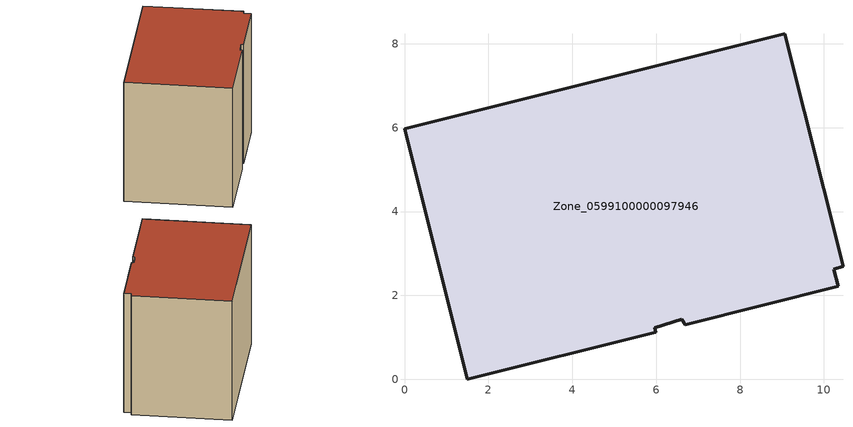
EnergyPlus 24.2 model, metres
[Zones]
Zone_0599100000097946
 floor ground (C_G): 10.45,2.7 10.23,2.62 10.34,2.22 6.69,1.3 6.6,1.44 5.97,1.23 6,1.13 1.49,0 0,5.98 9.07,8.24 z0
 wall outside (C_F): 10.45,2.7 9.07,8.24 0,5.98 1.49,0 6,1.13 5.97,1.23 6.6,1.44 6.69,1.3 10.34,2.22 10.23,2.62 10.45,2.7 z0:7.54
 roof outside (C_R): 10.23,2.62 10.45,2.7 9.07,8.24 0,5.98 1.49,0 6,1.13 5.97,1.23 6.6,1.44 6.69,1.3 10.34,2.22 z7.54
[BUILDING]
Pand.0599100000097946: North Axis=0; Terrain=City; Loads Convergence Tolerance Value=0.04; Temperature Convergence Tolerance Value=0.4; Solar Distribution=FullExterior; Maximum Number of Warmup Days=25; Minimum Number of Warmup Days=1
[Site:Location]
Rotterdam.The.Hague.AP_ZH_NLD Design_Conditions: Latitude=51.96; Longitude=4.45; Time Zone=1; Elevation=-4.5
[SITE:GROUNDTEMPERATURE:BUILDINGSURFACE]
18, 18, 18, 18, 18, 18, 18, 18, 18, 18, 18, 18
[MATERIAL] Thermal Absorptance=0.9; Solar Absorptance=0.7; Visible Absorptance=0.7
Name | Roughness | Thickness | Conductivity | Density | Specific Heat
G.TC.1965-1974 | MediumSmooth | 0.15 | 0.882353 | 540 | 1210
F.TC.1965-1974 | Rough | 0.3 | 0.697674 | 1920 | 840
R.TC.1965-1974 | MediumRough | 0.2 | 0.232558 | 1500 | 1000
[CONSTRUCTION]
C_G: G.TC.1965-1974
C_F: F.TC.1965-1974
C_R: R.TC.1965-1974
[ZONE]
Zone_0599100000097946: Type=1; Multiplier=1; Ceiling Height=Autocalculate; Volume=Autocalculate; Floor Area=autocalculate; Part of Total Floor Area=Yes
[ZONEINFILTRATION:DESIGNFLOWRATE]
Infil_Zone_0599100000097946: Zone or ZoneList or Space or SpaceList=Zone_0599100000097946; Schedule=AlwaysOn; Design Flow Rate Calculation Method=Flow/Area; Flow Rate per Floor Area=0.003; Constant Term Coefficient=1; Temperature Term Coefficient=0; Velocity Term Coefficient=0; Velocity Squared Term Coefficient=0
[HVACTEMPLATE:ZONE:IDEALLOADSAIRSYSTEM]
Zone_0599100000097946: Maximum Heating Supply Air Temperature=50; Minimum Cooling Supply Air Temperature=13; Maximum Heating Supply Air Humidity Ratio=0.0156; Minimum Cooling Supply Air Humidity Ratio=0.0077; Heating Limit=NoLimit; Cooling Limit=NoLimit; Dehumidification Control Type=ConstantSensibleHeatRatio; Cooling Sensible Heat Ratio=0.7; Dehumidification Setpoint=60; Humidification Control Type=None; Humidification Setpoint=30; Outdoor Air Method=None; Outdoor Air Flow Rate per Person=0.00944; Outdoor Air Flow Rate per Zone Floor Area=0; Outdoor Air Flow Rate per Zone=0; Demand Controlled Ventilation Type=None; Outdoor Air Economizer Type=NoEconomizer; Heat Recovery Type=None; Sensible Heat Recovery Effectiveness=0.7; Latent Heat Recovery Effectiveness=0.65
[ZONECONTROL:THERMOSTAT]
ThermostatControl_Zone_0599100000097946: Zone or ZoneList=Zone_0599100000097946; Control Type Schedule=DualSetpointControlType; Control 1=Thermostat_Zone_0599100000097946; Temperature Difference Between Cutout And Setpoint=0
[THERMOSTATSETPOINT:DUALSETPOINT]
Thermostat_Zone_0599100000097946: Heating Setpoint Temperature Schedule=HeatingSetpoint_Zone_0599100000097946; Cooling Setpoint Temperature Schedule=CoolingSetpoint_Zone_0599100000097946
[SCHEDULE:COMPACT]
HeatingSetpoint_Zone_0599100000097946: Through: 12/31, For: AllDays, Until: 24:00, 21
CoolingSetpoint_Zone_0599100000097946: Through: 12/31, For: AllDays, Until: 24:00, 24
DualSetpointControlType: Through: 12/31, For: AllDays, Until: 24:00, 4
AlwaysOn: Through: 12/31, For: AllDays, Until: 24:00, 1
